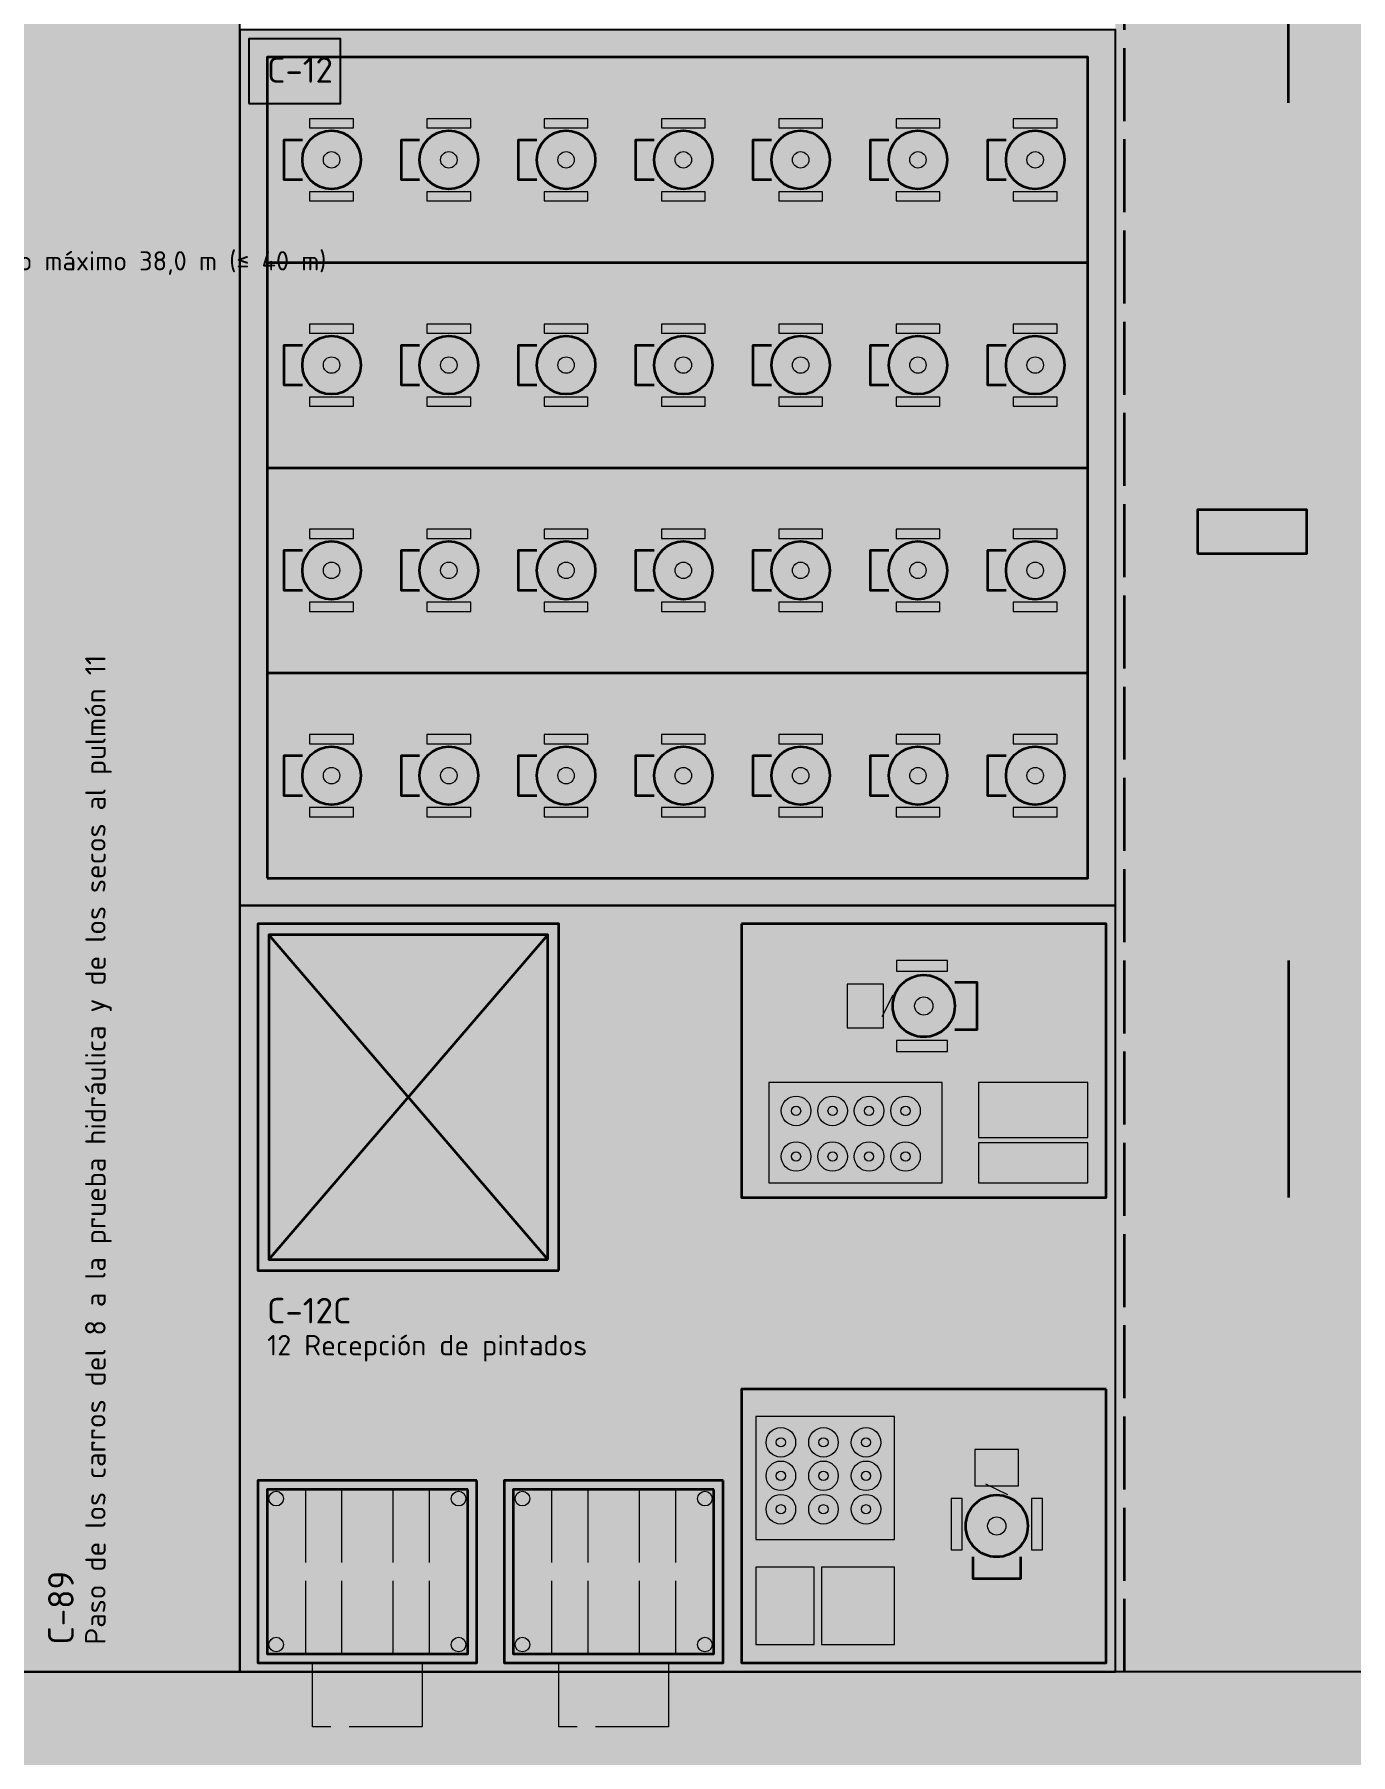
# Model space of a CAD drawing. Header units: millimetres. Extents: x 0 to 1189, y 0 to 841.
# Drawn here: x 606.7 to 678.9, y 363.5 to 457.8 of the extents above; entities that cross this region are included whole.
import ezdxf
from ezdxf.enums import TextEntityAlignment as Align

# ---------------------------------------------------------------- set-up
doc = ezdxf.new("R2010")
doc.units = ezdxf.units.MM
doc.linetypes.add('IRAM-E-TRAZOS', pattern=[5, 4, -1])
for name, color, linetype, lineweight, true_color in [('A-DEM-AM', 2, 'CONTINUOUS', 35, 0xd7a500), ('A-DEM-RO', 1, 'CONTINUOUS', 35, 0xd21e1e), ('A-EQUIPO', 30, 'CONTINUOUS', 35, 0xe67800), ('A-PASILLO', 2, 'IRAM-E-TRAZOS', 35, 0xd7a500), ('A-SENDA', 2, 'CONTINUOUS', 25, 0xd7a500)]:
    doc.layers.add(name, color=color, linetype=linetype, lineweight=lineweight, true_color=true_color)
for name, color, linetype, lineweight in [('A-EQUIPO-FINO', 8, 'CONTINUOUS', 13), ('A-EQUIPO-OCULTO', 8, 'IRAM-E-TRAZOS', 13), ('A-EQUIPO-RELLENO', 9, 'CONTINUOUS', 13), ('A-RELLENO', 9, 'CONTINUOUS', 13), ('A-SECTOR', 1, 'CONTINUOUS', 25), ('A-SECTOR-TXT', 1, 'CONTINUOUS', 25), ('S-ESCAPE', 3, 'CONTINUOUS', 35)]:
    doc.layers.add(name, color=color, linetype=linetype, lineweight=lineweight)
doc.styles.add('ISO3098', font='isocpeur.ttf')

msp = doc.modelspace()

# ---------------------------------------------------------------- hatches: boundary and pattern name
at = {"layer": 'A-EQUIPO-RELLENO', "true_color": 0x969ba0}
h = msp.add_hatch(color=7, dxfattribs=at)
h.dxf.hatch_style = 1
h.paths.add_polyline_path([(621.836, 452.625), (624.236, 452.625), (624.236, 453.125), (621.836, 453.125)])
h = msp.add_hatch(color=7, dxfattribs=at)
h.dxf.hatch_style = 1
h.paths.add_polyline_path([(628.264, 452.625), (630.664, 452.625), (630.664, 453.125), (628.264, 453.125)])
h = msp.add_hatch(color=7, dxfattribs=at)
h.dxf.hatch_style = 1
h.paths.add_polyline_path([(634.693, 452.625), (637.093, 452.625), (637.093, 453.125), (634.693, 453.125)])
h = msp.add_hatch(color=7, dxfattribs=at)
h.dxf.hatch_style = 1
h.paths.add_polyline_path([(641.121, 452.625), (643.521, 452.625), (643.521, 453.125), (641.121, 453.125)])
h = msp.add_hatch(color=7, dxfattribs=at)
h.dxf.hatch_style = 1
h.paths.add_polyline_path([(647.55, 452.625), (649.95, 452.625), (649.95, 453.125), (647.55, 453.125)])
h = msp.add_hatch(color=7, dxfattribs=at)
h.dxf.hatch_style = 1
h.paths.add_polyline_path([(653.979, 452.625), (656.379, 452.625), (656.379, 453.125), (653.979, 453.125)])
h = msp.add_hatch(color=7, dxfattribs=at)
h.dxf.hatch_style = 1
h.paths.add_polyline_path([(660.407, 452.625), (662.807, 452.625), (662.807, 453.125), (660.407, 453.125)])
at = {"layer": 'A-EQUIPO-RELLENO', "true_color": 0xf0786e}
h = msp.add_hatch(color=7, dxfattribs=at)
h.dxf.hatch_style = 1
h.paths.add_polyline_path([(624.636, 450.875), (624.581, 451.289), (624.421, 451.675), (624.167, 452.006), (623.836, 452.261), (623.45, 452.42), (623.036, 452.475), (622.622, 452.42), (622.236, 452.261), (621.904, 452.006), (621.65, 451.675), (621.49, 451.289), (621.436, 450.875), (621.49, 450.461), (621.65, 450.075), (621.904, 449.744), (622.236, 449.489), (622.622, 449.33), (623.036, 449.275), (623.45, 449.33), (623.836, 449.489), (624.167, 449.744), (624.421, 450.075), (624.581, 450.461)])
h = msp.add_hatch(color=7, dxfattribs=at)
h.dxf.hatch_style = 1
h.paths.add_polyline_path([(631.064, 450.875), (631.01, 451.289), (630.85, 451.675), (630.596, 452.006), (630.264, 452.261), (629.878, 452.42), (629.464, 452.475), (629.05, 452.42), (628.664, 452.261), (628.333, 452.006), (628.079, 451.675), (627.919, 451.289), (627.864, 450.875), (627.919, 450.461), (628.079, 450.075), (628.333, 449.744), (628.664, 449.489), (629.05, 449.33), (629.464, 449.275), (629.878, 449.33), (630.264, 449.489), (630.596, 449.744), (630.85, 450.075), (631.01, 450.461)])
h = msp.add_hatch(color=7, dxfattribs=at)
h.dxf.hatch_style = 1
h.paths.add_polyline_path([(637.493, 450.875), (637.438, 451.289), (637.278, 451.675), (637.024, 452.006), (636.693, 452.261), (636.307, 452.42), (635.893, 452.475), (635.479, 452.42), (635.093, 452.261), (634.761, 452.006), (634.507, 451.675), (634.347, 451.289), (634.293, 450.875), (634.347, 450.461), (634.507, 450.075), (634.761, 449.744), (635.093, 449.489), (635.479, 449.33), (635.893, 449.275), (636.307, 449.33), (636.693, 449.489), (637.024, 449.744), (637.278, 450.075), (637.438, 450.461)])
h = msp.add_hatch(color=7, dxfattribs=at)
h.dxf.hatch_style = 1
h.paths.add_polyline_path([(643.921, 450.875), (643.867, 451.289), (643.707, 451.675), (643.453, 452.006), (643.121, 452.261), (642.736, 452.42), (642.321, 452.475), (641.907, 452.42), (641.521, 452.261), (641.19, 452.006), (640.936, 451.675), (640.776, 451.289), (640.721, 450.875), (640.776, 450.461), (640.936, 450.075), (641.19, 449.744), (641.521, 449.489), (641.907, 449.33), (642.321, 449.275), (642.736, 449.33), (643.121, 449.489), (643.453, 449.744), (643.707, 450.075), (643.867, 450.461)])
h = msp.add_hatch(color=7, dxfattribs=at)
h.dxf.hatch_style = 1
h.paths.add_polyline_path([(650.35, 450.875), (650.295, 451.289), (650.136, 451.675), (649.881, 452.006), (649.55, 452.261), (649.164, 452.42), (648.75, 452.475), (648.336, 452.42), (647.95, 452.261), (647.619, 452.006), (647.364, 451.675), (647.205, 451.289), (647.15, 450.875), (647.205, 450.461), (647.364, 450.075), (647.619, 449.744), (647.95, 449.489), (648.336, 449.33), (648.75, 449.275), (649.164, 449.33), (649.55, 449.489), (649.881, 449.744), (650.136, 450.075), (650.295, 450.461)])
h = msp.add_hatch(color=7, dxfattribs=at)
h.dxf.hatch_style = 1
h.paths.add_polyline_path([(656.779, 450.875), (656.724, 451.289), (656.564, 451.675), (656.31, 452.006), (655.979, 452.261), (655.593, 452.42), (655.179, 452.475), (654.764, 452.42), (654.379, 452.261), (654.047, 452.006), (653.793, 451.675), (653.633, 451.289), (653.579, 450.875), (653.633, 450.461), (653.793, 450.075), (654.047, 449.744), (654.379, 449.489), (654.764, 449.33), (655.179, 449.275), (655.593, 449.33), (655.979, 449.489), (656.31, 449.744), (656.564, 450.075), (656.724, 450.461)])
h = msp.add_hatch(color=7, dxfattribs=at)
h.dxf.hatch_style = 1
h.paths.add_polyline_path([(663.207, 450.875), (663.153, 451.289), (662.993, 451.675), (662.739, 452.006), (662.407, 452.261), (662.021, 452.42), (661.607, 452.475), (661.193, 452.42), (660.807, 452.261), (660.476, 452.006), (660.222, 451.675), (660.062, 451.289), (660.007, 450.875), (660.062, 450.461), (660.222, 450.075), (660.476, 449.744), (660.807, 449.489), (661.193, 449.33), (661.607, 449.275), (662.021, 449.33), (662.407, 449.489), (662.739, 449.744), (662.993, 450.075), (663.153, 450.461)])
at = {"layer": 'A-EQUIPO-RELLENO', "true_color": 0x969ba0}
h = msp.add_hatch(color=7, dxfattribs=at)
h.dxf.hatch_style = 1
h.paths.add_polyline_path([(621.836, 448.625), (624.236, 448.625), (624.236, 449.125), (621.836, 449.125)])
h = msp.add_hatch(color=7, dxfattribs=at)
h.dxf.hatch_style = 1
h.paths.add_polyline_path([(628.264, 448.625), (630.664, 448.625), (630.664, 449.125), (628.264, 449.125)])
h = msp.add_hatch(color=7, dxfattribs=at)
h.dxf.hatch_style = 1
h.paths.add_polyline_path([(634.693, 448.625), (637.093, 448.625), (637.093, 449.125), (634.693, 449.125)])
h = msp.add_hatch(color=7, dxfattribs=at)
h.dxf.hatch_style = 1
h.paths.add_polyline_path([(641.121, 448.625), (643.521, 448.625), (643.521, 449.125), (641.121, 449.125)])
h = msp.add_hatch(color=7, dxfattribs=at)
h.dxf.hatch_style = 1
h.paths.add_polyline_path([(647.55, 448.625), (649.95, 448.625), (649.95, 449.125), (647.55, 449.125)])
h = msp.add_hatch(color=7, dxfattribs=at)
h.dxf.hatch_style = 1
h.paths.add_polyline_path([(653.979, 448.625), (656.379, 448.625), (656.379, 449.125), (653.979, 449.125)])
h = msp.add_hatch(color=7, dxfattribs=at)
h.dxf.hatch_style = 1
h.paths.add_polyline_path([(660.407, 448.625), (662.807, 448.625), (662.807, 449.125), (660.407, 449.125)])
h = msp.add_hatch(color=7, dxfattribs=at)
h.dxf.hatch_style = 1
h.paths.add_polyline_path([(621.836, 441.375), (624.236, 441.375), (624.236, 441.875), (621.836, 441.875)])
h = msp.add_hatch(color=7, dxfattribs=at)
h.dxf.hatch_style = 1
h.paths.add_polyline_path([(628.264, 441.375), (630.664, 441.375), (630.664, 441.875), (628.264, 441.875)])
h = msp.add_hatch(color=7, dxfattribs=at)
h.dxf.hatch_style = 1
h.paths.add_polyline_path([(634.693, 441.375), (637.093, 441.375), (637.093, 441.875), (634.693, 441.875)])
h = msp.add_hatch(color=7, dxfattribs=at)
h.dxf.hatch_style = 1
h.paths.add_polyline_path([(641.121, 441.375), (643.521, 441.375), (643.521, 441.875), (641.121, 441.875)])
h = msp.add_hatch(color=7, dxfattribs=at)
h.dxf.hatch_style = 1
h.paths.add_polyline_path([(647.55, 441.375), (649.95, 441.375), (649.95, 441.875), (647.55, 441.875)])
h = msp.add_hatch(color=7, dxfattribs=at)
h.dxf.hatch_style = 1
h.paths.add_polyline_path([(653.979, 441.375), (656.379, 441.375), (656.379, 441.875), (653.979, 441.875)])
h = msp.add_hatch(color=7, dxfattribs=at)
h.dxf.hatch_style = 1
h.paths.add_polyline_path([(660.407, 441.375), (662.807, 441.375), (662.807, 441.875), (660.407, 441.875)])
at = {"layer": 'A-EQUIPO-RELLENO', "true_color": 0xf0786e}
h = msp.add_hatch(color=7, dxfattribs=at)
h.dxf.hatch_style = 1
h.paths.add_polyline_path([(624.636, 439.625), (624.581, 440.039), (624.421, 440.425), (624.167, 440.756), (623.836, 441.011), (623.45, 441.17), (623.036, 441.225), (622.622, 441.17), (622.236, 441.011), (621.904, 440.756), (621.65, 440.425), (621.49, 440.039), (621.436, 439.625), (621.49, 439.211), (621.65, 438.825), (621.904, 438.494), (622.236, 438.239), (622.622, 438.08), (623.036, 438.025), (623.45, 438.08), (623.836, 438.239), (624.167, 438.494), (624.421, 438.825), (624.581, 439.211)])
h = msp.add_hatch(color=7, dxfattribs=at)
h.dxf.hatch_style = 1
h.paths.add_polyline_path([(631.064, 439.625), (631.01, 440.039), (630.85, 440.425), (630.596, 440.756), (630.264, 441.011), (629.878, 441.17), (629.464, 441.225), (629.05, 441.17), (628.664, 441.011), (628.333, 440.756), (628.079, 440.425), (627.919, 440.039), (627.864, 439.625), (627.919, 439.211), (628.079, 438.825), (628.333, 438.494), (628.664, 438.239), (629.05, 438.08), (629.464, 438.025), (629.878, 438.08), (630.264, 438.239), (630.596, 438.494), (630.85, 438.825), (631.01, 439.211)])
h = msp.add_hatch(color=7, dxfattribs=at)
h.dxf.hatch_style = 1
h.paths.add_polyline_path([(637.493, 439.625), (637.438, 440.039), (637.278, 440.425), (637.024, 440.756), (636.693, 441.011), (636.307, 441.17), (635.893, 441.225), (635.479, 441.17), (635.093, 441.011), (634.761, 440.756), (634.507, 440.425), (634.347, 440.039), (634.293, 439.625), (634.347, 439.211), (634.507, 438.825), (634.761, 438.494), (635.093, 438.239), (635.479, 438.08), (635.893, 438.025), (636.307, 438.08), (636.693, 438.239), (637.024, 438.494), (637.278, 438.825), (637.438, 439.211)])
h = msp.add_hatch(color=7, dxfattribs=at)
h.dxf.hatch_style = 1
h.paths.add_polyline_path([(643.921, 439.625), (643.867, 440.039), (643.707, 440.425), (643.453, 440.756), (643.121, 441.011), (642.736, 441.17), (642.321, 441.225), (641.907, 441.17), (641.521, 441.011), (641.19, 440.756), (640.936, 440.425), (640.776, 440.039), (640.721, 439.625), (640.776, 439.211), (640.936, 438.825), (641.19, 438.494), (641.521, 438.239), (641.907, 438.08), (642.321, 438.025), (642.736, 438.08), (643.121, 438.239), (643.453, 438.494), (643.707, 438.825), (643.867, 439.211)])
h = msp.add_hatch(color=7, dxfattribs=at)
h.dxf.hatch_style = 1
h.paths.add_polyline_path([(650.35, 439.625), (650.295, 440.039), (650.136, 440.425), (649.881, 440.756), (649.55, 441.011), (649.164, 441.17), (648.75, 441.225), (648.336, 441.17), (647.95, 441.011), (647.619, 440.756), (647.364, 440.425), (647.205, 440.039), (647.15, 439.625), (647.205, 439.211), (647.364, 438.825), (647.619, 438.494), (647.95, 438.239), (648.336, 438.08), (648.75, 438.025), (649.164, 438.08), (649.55, 438.239), (649.881, 438.494), (650.136, 438.825), (650.295, 439.211)])
h = msp.add_hatch(color=7, dxfattribs=at)
h.dxf.hatch_style = 1
h.paths.add_polyline_path([(656.779, 439.625), (656.724, 440.039), (656.564, 440.425), (656.31, 440.756), (655.979, 441.011), (655.593, 441.17), (655.179, 441.225), (654.764, 441.17), (654.379, 441.011), (654.047, 440.756), (653.793, 440.425), (653.633, 440.039), (653.579, 439.625), (653.633, 439.211), (653.793, 438.825), (654.047, 438.494), (654.379, 438.239), (654.764, 438.08), (655.179, 438.025), (655.593, 438.08), (655.979, 438.239), (656.31, 438.494), (656.564, 438.825), (656.724, 439.211)])
h = msp.add_hatch(color=7, dxfattribs=at)
h.dxf.hatch_style = 1
h.paths.add_polyline_path([(663.207, 439.625), (663.153, 440.039), (662.993, 440.425), (662.739, 440.756), (662.407, 441.011), (662.021, 441.17), (661.607, 441.225), (661.193, 441.17), (660.807, 441.011), (660.476, 440.756), (660.222, 440.425), (660.062, 440.039), (660.007, 439.625), (660.062, 439.211), (660.222, 438.825), (660.476, 438.494), (660.807, 438.239), (661.193, 438.08), (661.607, 438.025), (662.021, 438.08), (662.407, 438.239), (662.739, 438.494), (662.993, 438.825), (663.153, 439.211)])
at = {"layer": 'A-EQUIPO-RELLENO', "true_color": 0x969ba0}
h = msp.add_hatch(color=7, dxfattribs=at)
h.dxf.hatch_style = 1
h.paths.add_polyline_path([(621.836, 437.375), (624.236, 437.375), (624.236, 437.875), (621.836, 437.875)])
h = msp.add_hatch(color=7, dxfattribs=at)
h.dxf.hatch_style = 1
h.paths.add_polyline_path([(628.264, 437.375), (630.664, 437.375), (630.664, 437.875), (628.264, 437.875)])
h = msp.add_hatch(color=7, dxfattribs=at)
h.dxf.hatch_style = 1
h.paths.add_polyline_path([(634.693, 437.375), (637.093, 437.375), (637.093, 437.875), (634.693, 437.875)])
h = msp.add_hatch(color=7, dxfattribs=at)
h.dxf.hatch_style = 1
h.paths.add_polyline_path([(641.121, 437.375), (643.521, 437.375), (643.521, 437.875), (641.121, 437.875)])
h = msp.add_hatch(color=7, dxfattribs=at)
h.dxf.hatch_style = 1
h.paths.add_polyline_path([(647.55, 437.375), (649.95, 437.375), (649.95, 437.875), (647.55, 437.875)])
h = msp.add_hatch(color=7, dxfattribs=at)
h.dxf.hatch_style = 1
h.paths.add_polyline_path([(653.979, 437.375), (656.379, 437.375), (656.379, 437.875), (653.979, 437.875)])
h = msp.add_hatch(color=7, dxfattribs=at)
h.dxf.hatch_style = 1
h.paths.add_polyline_path([(660.407, 437.375), (662.807, 437.375), (662.807, 437.875), (660.407, 437.875)])
at = {"layer": 'A-EQUIPO-RELLENO', "true_color": 0xf0786e}
h = msp.add_hatch(color=7, dxfattribs=at)
h.dxf.hatch_style = 1
h.paths.add_polyline_path([(624.636, 428.375), (624.581, 428.789), (624.421, 429.175), (624.167, 429.506), (623.836, 429.761), (623.45, 429.92), (623.036, 429.975), (622.622, 429.92), (622.236, 429.761), (621.904, 429.506), (621.65, 429.175), (621.49, 428.789), (621.436, 428.375), (621.49, 427.961), (621.65, 427.575), (621.904, 427.244), (622.236, 426.989), (622.622, 426.83), (623.036, 426.775), (623.45, 426.83), (623.836, 426.989), (624.167, 427.244), (624.421, 427.575), (624.581, 427.961)])
at = {"layer": 'A-EQUIPO-RELLENO', "true_color": 0x969ba0}
h = msp.add_hatch(color=7, dxfattribs=at)
h.dxf.hatch_style = 1
h.paths.add_polyline_path([(621.836, 430.125), (624.236, 430.125), (624.236, 430.625), (621.836, 430.625)])
at = {"layer": 'A-EQUIPO-RELLENO', "true_color": 0xf0786e}
h = msp.add_hatch(color=7, dxfattribs=at)
h.dxf.hatch_style = 1
h.paths.add_polyline_path([(631.064, 428.375), (631.01, 428.789), (630.85, 429.175), (630.596, 429.506), (630.264, 429.761), (629.878, 429.92), (629.464, 429.975), (629.05, 429.92), (628.664, 429.761), (628.333, 429.506), (628.079, 429.175), (627.919, 428.789), (627.864, 428.375), (627.919, 427.961), (628.079, 427.575), (628.333, 427.244), (628.664, 426.989), (629.05, 426.83), (629.464, 426.775), (629.878, 426.83), (630.264, 426.989), (630.596, 427.244), (630.85, 427.575), (631.01, 427.961)])
at = {"layer": 'A-EQUIPO-RELLENO', "true_color": 0x969ba0}
h = msp.add_hatch(color=7, dxfattribs=at)
h.dxf.hatch_style = 1
h.paths.add_polyline_path([(628.264, 430.125), (630.664, 430.125), (630.664, 430.625), (628.264, 430.625)])
at = {"layer": 'A-EQUIPO-RELLENO', "true_color": 0xf0786e}
h = msp.add_hatch(color=7, dxfattribs=at)
h.dxf.hatch_style = 1
h.paths.add_polyline_path([(637.493, 428.375), (637.438, 428.789), (637.278, 429.175), (637.024, 429.506), (636.693, 429.761), (636.307, 429.92), (635.893, 429.975), (635.479, 429.92), (635.093, 429.761), (634.761, 429.506), (634.507, 429.175), (634.347, 428.789), (634.293, 428.375), (634.347, 427.961), (634.507, 427.575), (634.761, 427.244), (635.093, 426.989), (635.479, 426.83), (635.893, 426.775), (636.307, 426.83), (636.693, 426.989), (637.024, 427.244), (637.278, 427.575), (637.438, 427.961)])
at = {"layer": 'A-EQUIPO-RELLENO', "true_color": 0x969ba0}
h = msp.add_hatch(color=7, dxfattribs=at)
h.dxf.hatch_style = 1
h.paths.add_polyline_path([(634.693, 430.125), (637.093, 430.125), (637.093, 430.625), (634.693, 430.625)])
at = {"layer": 'A-EQUIPO-RELLENO', "true_color": 0xf0786e}
h = msp.add_hatch(color=7, dxfattribs=at)
h.dxf.hatch_style = 1
h.paths.add_polyline_path([(643.921, 428.375), (643.867, 428.789), (643.707, 429.175), (643.453, 429.506), (643.121, 429.761), (642.736, 429.92), (642.321, 429.975), (641.907, 429.92), (641.521, 429.761), (641.19, 429.506), (640.936, 429.175), (640.776, 428.789), (640.721, 428.375), (640.776, 427.961), (640.936, 427.575), (641.19, 427.244), (641.521, 426.989), (641.907, 426.83), (642.321, 426.775), (642.736, 426.83), (643.121, 426.989), (643.453, 427.244), (643.707, 427.575), (643.867, 427.961)])
at = {"layer": 'A-EQUIPO-RELLENO', "true_color": 0x969ba0}
h = msp.add_hatch(color=7, dxfattribs=at)
h.dxf.hatch_style = 1
h.paths.add_polyline_path([(641.121, 430.125), (643.521, 430.125), (643.521, 430.625), (641.121, 430.625)])
at = {"layer": 'A-EQUIPO-RELLENO', "true_color": 0xf0786e}
h = msp.add_hatch(color=7, dxfattribs=at)
h.dxf.hatch_style = 1
h.paths.add_polyline_path([(650.35, 428.375), (650.295, 428.789), (650.136, 429.175), (649.881, 429.506), (649.55, 429.761), (649.164, 429.92), (648.75, 429.975), (648.336, 429.92), (647.95, 429.761), (647.619, 429.506), (647.364, 429.175), (647.205, 428.789), (647.15, 428.375), (647.205, 427.961), (647.364, 427.575), (647.619, 427.244), (647.95, 426.989), (648.336, 426.83), (648.75, 426.775), (649.164, 426.83), (649.55, 426.989), (649.881, 427.244), (650.136, 427.575), (650.295, 427.961)])
at = {"layer": 'A-EQUIPO-RELLENO', "true_color": 0x969ba0}
h = msp.add_hatch(color=7, dxfattribs=at)
h.dxf.hatch_style = 1
h.paths.add_polyline_path([(647.55, 430.125), (649.95, 430.125), (649.95, 430.625), (647.55, 430.625)])
at = {"layer": 'A-EQUIPO-RELLENO', "true_color": 0xf0786e}
h = msp.add_hatch(color=7, dxfattribs=at)
h.dxf.hatch_style = 1
h.paths.add_polyline_path([(656.779, 428.375), (656.724, 428.789), (656.564, 429.175), (656.31, 429.506), (655.979, 429.761), (655.593, 429.92), (655.179, 429.975), (654.764, 429.92), (654.379, 429.761), (654.047, 429.506), (653.793, 429.175), (653.633, 428.789), (653.579, 428.375), (653.633, 427.961), (653.793, 427.575), (654.047, 427.244), (654.379, 426.989), (654.764, 426.83), (655.179, 426.775), (655.593, 426.83), (655.979, 426.989), (656.31, 427.244), (656.564, 427.575), (656.724, 427.961)])
at = {"layer": 'A-EQUIPO-RELLENO', "true_color": 0x969ba0}
h = msp.add_hatch(color=7, dxfattribs=at)
h.dxf.hatch_style = 1
h.paths.add_polyline_path([(653.979, 430.125), (656.379, 430.125), (656.379, 430.625), (653.979, 430.625)])
at = {"layer": 'A-EQUIPO-RELLENO', "true_color": 0xf0786e}
h = msp.add_hatch(color=7, dxfattribs=at)
h.dxf.hatch_style = 1
h.paths.add_polyline_path([(663.207, 428.375), (663.153, 428.789), (662.993, 429.175), (662.739, 429.506), (662.407, 429.761), (662.021, 429.92), (661.607, 429.975), (661.193, 429.92), (660.807, 429.761), (660.476, 429.506), (660.222, 429.175), (660.062, 428.789), (660.007, 428.375), (660.062, 427.961), (660.222, 427.575), (660.476, 427.244), (660.807, 426.989), (661.193, 426.83), (661.607, 426.775), (662.021, 426.83), (662.407, 426.989), (662.739, 427.244), (662.993, 427.575), (663.153, 427.961)])
at = {"layer": 'A-EQUIPO-RELLENO', "true_color": 0x969ba0}
h = msp.add_hatch(color=7, dxfattribs=at)
h.dxf.hatch_style = 1
h.paths.add_polyline_path([(660.407, 430.125), (662.807, 430.125), (662.807, 430.625), (660.407, 430.625)])
h = msp.add_hatch(color=7, dxfattribs=at)
h.dxf.hatch_style = 1
h.paths.add_polyline_path([(621.836, 426.125), (624.236, 426.125), (624.236, 426.625), (621.836, 426.625)])
h = msp.add_hatch(color=7, dxfattribs=at)
h.dxf.hatch_style = 1
h.paths.add_polyline_path([(628.264, 426.125), (630.664, 426.125), (630.664, 426.625), (628.264, 426.625)])
h = msp.add_hatch(color=7, dxfattribs=at)
h.dxf.hatch_style = 1
h.paths.add_polyline_path([(634.693, 426.125), (637.093, 426.125), (637.093, 426.625), (634.693, 426.625)])
h = msp.add_hatch(color=7, dxfattribs=at)
h.dxf.hatch_style = 1
h.paths.add_polyline_path([(641.121, 426.125), (643.521, 426.125), (643.521, 426.625), (641.121, 426.625)])
h = msp.add_hatch(color=7, dxfattribs=at)
h.dxf.hatch_style = 1
h.paths.add_polyline_path([(647.55, 426.125), (649.95, 426.125), (649.95, 426.625), (647.55, 426.625)])
h = msp.add_hatch(color=7, dxfattribs=at)
h.dxf.hatch_style = 1
h.paths.add_polyline_path([(653.979, 426.125), (656.379, 426.125), (656.379, 426.625), (653.979, 426.625)])
h = msp.add_hatch(color=7, dxfattribs=at)
h.dxf.hatch_style = 1
h.paths.add_polyline_path([(660.407, 426.125), (662.807, 426.125), (662.807, 426.625), (660.407, 426.625)])
at = {"layer": 'A-EQUIPO-RELLENO', "true_color": 0xf0786e}
h = msp.add_hatch(color=7, dxfattribs=at)
h.dxf.hatch_style = 1
h.paths.add_polyline_path([(624.636, 417.125), (624.581, 417.539), (624.421, 417.925), (624.167, 418.256), (623.836, 418.511), (623.45, 418.67), (623.036, 418.725), (622.622, 418.67), (622.236, 418.511), (621.904, 418.256), (621.65, 417.925), (621.49, 417.539), (621.436, 417.125), (621.49, 416.711), (621.65, 416.325), (621.904, 415.994), (622.236, 415.739), (622.622, 415.58), (623.036, 415.525), (623.45, 415.58), (623.836, 415.739), (624.167, 415.994), (624.421, 416.325), (624.581, 416.711)])
at = {"layer": 'A-EQUIPO-RELLENO', "true_color": 0x969ba0}
h = msp.add_hatch(color=7, dxfattribs=at)
h.dxf.hatch_style = 1
h.paths.add_polyline_path([(621.836, 418.875), (624.236, 418.875), (624.236, 419.375), (621.836, 419.375)])
at = {"layer": 'A-EQUIPO-RELLENO', "true_color": 0xf0786e}
h = msp.add_hatch(color=7, dxfattribs=at)
h.dxf.hatch_style = 1
h.paths.add_polyline_path([(631.064, 417.125), (631.01, 417.539), (630.85, 417.925), (630.596, 418.256), (630.264, 418.511), (629.878, 418.67), (629.464, 418.725), (629.05, 418.67), (628.664, 418.511), (628.333, 418.256), (628.079, 417.925), (627.919, 417.539), (627.864, 417.125), (627.919, 416.711), (628.079, 416.325), (628.333, 415.994), (628.664, 415.739), (629.05, 415.58), (629.464, 415.525), (629.878, 415.58), (630.264, 415.739), (630.596, 415.994), (630.85, 416.325), (631.01, 416.711)])
at = {"layer": 'A-EQUIPO-RELLENO', "true_color": 0x969ba0}
h = msp.add_hatch(color=7, dxfattribs=at)
h.dxf.hatch_style = 1
h.paths.add_polyline_path([(628.264, 418.875), (630.664, 418.875), (630.664, 419.375), (628.264, 419.375)])
at = {"layer": 'A-EQUIPO-RELLENO', "true_color": 0xf0786e}
h = msp.add_hatch(color=7, dxfattribs=at)
h.dxf.hatch_style = 1
h.paths.add_polyline_path([(637.493, 417.125), (637.438, 417.539), (637.278, 417.925), (637.024, 418.256), (636.693, 418.511), (636.307, 418.67), (635.893, 418.725), (635.479, 418.67), (635.093, 418.511), (634.761, 418.256), (634.507, 417.925), (634.347, 417.539), (634.293, 417.125), (634.347, 416.711), (634.507, 416.325), (634.761, 415.994), (635.093, 415.739), (635.479, 415.58), (635.893, 415.525), (636.307, 415.58), (636.693, 415.739), (637.024, 415.994), (637.278, 416.325), (637.438, 416.711)])
at = {"layer": 'A-EQUIPO-RELLENO', "true_color": 0x969ba0}
h = msp.add_hatch(color=7, dxfattribs=at)
h.dxf.hatch_style = 1
h.paths.add_polyline_path([(634.693, 418.875), (637.093, 418.875), (637.093, 419.375), (634.693, 419.375)])
at = {"layer": 'A-EQUIPO-RELLENO', "true_color": 0xf0786e}
h = msp.add_hatch(color=7, dxfattribs=at)
h.dxf.hatch_style = 1
h.paths.add_polyline_path([(643.921, 417.125), (643.867, 417.539), (643.707, 417.925), (643.453, 418.256), (643.121, 418.511), (642.736, 418.67), (642.321, 418.725), (641.907, 418.67), (641.521, 418.511), (641.19, 418.256), (640.936, 417.925), (640.776, 417.539), (640.721, 417.125), (640.776, 416.711), (640.936, 416.325), (641.19, 415.994), (641.521, 415.739), (641.907, 415.58), (642.321, 415.525), (642.736, 415.58), (643.121, 415.739), (643.453, 415.994), (643.707, 416.325), (643.867, 416.711)])
at = {"layer": 'A-EQUIPO-RELLENO', "true_color": 0x969ba0}
h = msp.add_hatch(color=7, dxfattribs=at)
h.dxf.hatch_style = 1
h.paths.add_polyline_path([(641.121, 418.875), (643.521, 418.875), (643.521, 419.375), (641.121, 419.375)])
at = {"layer": 'A-EQUIPO-RELLENO', "true_color": 0xf0786e}
h = msp.add_hatch(color=7, dxfattribs=at)
h.dxf.hatch_style = 1
h.paths.add_polyline_path([(650.35, 417.125), (650.295, 417.539), (650.136, 417.925), (649.881, 418.256), (649.55, 418.511), (649.164, 418.67), (648.75, 418.725), (648.336, 418.67), (647.95, 418.511), (647.619, 418.256), (647.364, 417.925), (647.205, 417.539), (647.15, 417.125), (647.205, 416.711), (647.364, 416.325), (647.619, 415.994), (647.95, 415.739), (648.336, 415.58), (648.75, 415.525), (649.164, 415.58), (649.55, 415.739), (649.881, 415.994), (650.136, 416.325), (650.295, 416.711)])
at = {"layer": 'A-EQUIPO-RELLENO', "true_color": 0x969ba0}
h = msp.add_hatch(color=7, dxfattribs=at)
h.dxf.hatch_style = 1
h.paths.add_polyline_path([(647.55, 418.875), (649.95, 418.875), (649.95, 419.375), (647.55, 419.375)])
at = {"layer": 'A-EQUIPO-RELLENO', "true_color": 0xf0786e}
h = msp.add_hatch(color=7, dxfattribs=at)
h.dxf.hatch_style = 1
h.paths.add_polyline_path([(656.779, 417.125), (656.724, 417.539), (656.564, 417.925), (656.31, 418.256), (655.979, 418.511), (655.593, 418.67), (655.179, 418.725), (654.764, 418.67), (654.379, 418.511), (654.047, 418.256), (653.793, 417.925), (653.633, 417.539), (653.579, 417.125), (653.633, 416.711), (653.793, 416.325), (654.047, 415.994), (654.379, 415.739), (654.764, 415.58), (655.179, 415.525), (655.593, 415.58), (655.979, 415.739), (656.31, 415.994), (656.564, 416.325), (656.724, 416.711)])
at = {"layer": 'A-EQUIPO-RELLENO', "true_color": 0x969ba0}
h = msp.add_hatch(color=7, dxfattribs=at)
h.dxf.hatch_style = 1
h.paths.add_polyline_path([(653.979, 418.875), (656.379, 418.875), (656.379, 419.375), (653.979, 419.375)])
at = {"layer": 'A-EQUIPO-RELLENO', "true_color": 0xf0786e}
h = msp.add_hatch(color=7, dxfattribs=at)
h.dxf.hatch_style = 1
h.paths.add_polyline_path([(663.207, 417.125), (663.153, 417.539), (662.993, 417.925), (662.739, 418.256), (662.407, 418.511), (662.021, 418.67), (661.607, 418.725), (661.193, 418.67), (660.807, 418.511), (660.476, 418.256), (660.222, 417.925), (660.062, 417.539), (660.007, 417.125), (660.062, 416.711), (660.222, 416.325), (660.476, 415.994), (660.807, 415.739), (661.193, 415.58), (661.607, 415.525), (662.021, 415.58), (662.407, 415.739), (662.739, 415.994), (662.993, 416.325), (663.153, 416.711)])
at = {"layer": 'A-EQUIPO-RELLENO', "true_color": 0x969ba0}
h = msp.add_hatch(color=7, dxfattribs=at)
h.dxf.hatch_style = 1
h.paths.add_polyline_path([(660.407, 418.875), (662.807, 418.875), (662.807, 419.375), (660.407, 419.375)])
h = msp.add_hatch(color=7, dxfattribs=at)
h.dxf.hatch_style = 1
h.paths.add_polyline_path([(621.836, 414.875), (624.236, 414.875), (624.236, 415.375), (621.836, 415.375)])
h = msp.add_hatch(color=7, dxfattribs=at)
h.dxf.hatch_style = 1
h.paths.add_polyline_path([(628.264, 414.875), (630.664, 414.875), (630.664, 415.375), (628.264, 415.375)])
h = msp.add_hatch(color=7, dxfattribs=at)
h.dxf.hatch_style = 1
h.paths.add_polyline_path([(634.693, 414.875), (637.093, 414.875), (637.093, 415.375), (634.693, 415.375)])
h = msp.add_hatch(color=7, dxfattribs=at)
h.dxf.hatch_style = 1
h.paths.add_polyline_path([(641.121, 414.875), (643.521, 414.875), (643.521, 415.375), (641.121, 415.375)])
h = msp.add_hatch(color=7, dxfattribs=at)
h.dxf.hatch_style = 1
h.paths.add_polyline_path([(647.55, 414.875), (649.95, 414.875), (649.95, 415.375), (647.55, 415.375)])
h = msp.add_hatch(color=7, dxfattribs=at)
h.dxf.hatch_style = 1
h.paths.add_polyline_path([(653.979, 414.875), (656.379, 414.875), (656.379, 415.375), (653.979, 415.375)])
h = msp.add_hatch(color=7, dxfattribs=at)
h.dxf.hatch_style = 1
h.paths.add_polyline_path([(660.407, 414.875), (662.807, 414.875), (662.807, 415.375), (660.407, 415.375)])
h = msp.add_hatch(color=7, dxfattribs=at)
h.dxf.hatch_style = 1
h.paths.add_polyline_path([(654, 407), (654, 406.4), (656.8, 406.4), (656.8, 407)])
at = {"layer": 'A-EQUIPO-RELLENO', "true_color": 0xdc3c3c}
h = msp.add_hatch(color=7, dxfattribs=at)
h.dxf.hatch_style = 1
h.paths.add_polyline_path([(651.3, 405.7), (651.3, 403.3), (653.3, 403.3), (653.3, 405.7)])
at = {"layer": 'A-EQUIPO-RELLENO', "true_color": 0xf0786e}
h = msp.add_hatch(color=7, dxfattribs=at)
h.dxf.hatch_style = 1
h.paths.add_polyline_path([(655.5, 402.8), (655.94, 402.858), (656.35, 403.028), (656.702, 403.298), (656.972, 403.65), (657.142, 404.06), (657.2, 404.5), (657.142, 404.94), (656.972, 405.35), (656.702, 405.702), (656.35, 405.972), (655.94, 406.142), (655.5, 406.2), (655.06, 406.142), (654.65, 405.972), (654.298, 405.702), (654.028, 405.35), (653.858, 404.94), (653.8, 404.5), (653.858, 404.06), (654.028, 403.65), (654.298, 403.298), (654.65, 403.028), (655.06, 402.858)])
at = {"layer": 'A-EQUIPO-RELLENO', "true_color": 0x969ba0}
h = msp.add_hatch(color=7, dxfattribs=at)
h.dxf.hatch_style = 1
h.paths.add_polyline_path([(654, 402.6), (654, 402), (656.8, 402), (656.8, 402.6)])
at = {"layer": 'A-EQUIPO-RELLENO', "true_color": 0xeeeeee}
h = msp.add_hatch(color=7, dxfattribs=at)
h.dxf.hatch_style = 1
h.paths.add_polyline_path([(647, 400.3), (647, 394.8), (656.5, 394.8), (656.5, 400.3)])
at = {"layer": 'A-EQUIPO-RELLENO', "true_color": 0xfaecc8}
h = msp.add_hatch(color=7, dxfattribs=at)
h.dxf.hatch_style = 1
h.paths.add_polyline_path([(658.5, 400.3), (658.5, 397.3), (664.5, 397.3), (664.5, 400.3)])
h = msp.add_hatch(color=7, dxfattribs=at)
h.dxf.hatch_style = 1
h.paths.add_polyline_path([(658.5, 397), (658.5, 394.8), (664.5, 394.8), (664.5, 397)])
at = {"layer": 'A-EQUIPO-RELLENO', "true_color": 0xeeeeee}
h = msp.add_hatch(color=7, dxfattribs=at)
h.dxf.hatch_style = 1
h.paths.add_polyline_path([(653.9, 382), (646.3, 382), (646.3, 375.25), (653.9, 375.25)])
at = {"layer": 'A-EQUIPO-RELLENO', "true_color": 0xdc3c3c}
h = msp.add_hatch(color=7, dxfattribs=at)
h.dxf.hatch_style = 1
h.paths.add_polyline_path([(660.7, 380.2), (658.3, 380.2), (658.3, 378.2), (660.7, 378.2)])
at = {"layer": 'A-EQUIPO-RELLENO', "true_color": 0xeeeeee}
h = msp.add_hatch(color=7, dxfattribs=at)
h.dxf.hatch_style = 1
h.paths.add_polyline_path([(631, 378.5), (619, 378.5), (619, 368.5), (631, 368.5)])
h = msp.add_hatch(color=7, dxfattribs=at)
h.dxf.hatch_style = 1
h.paths.add_polyline_path([(644.5, 378.5), (632.5, 378.5), (632.5, 368.5), (644.5, 368.5)])
at = {"layer": 'A-EQUIPO-RELLENO', "true_color": 0x969ba0}
h = msp.add_hatch(color=7, dxfattribs=at)
h.dxf.hatch_style = 1
h.paths.add_polyline_path([(657.6, 377.5), (657, 377.5), (657, 374.7), (657.6, 374.7)])
at = {"layer": 'A-EQUIPO-RELLENO', "true_color": 0xf0786e}
h = msp.add_hatch(color=7, dxfattribs=at)
h.dxf.hatch_style = 1
h.paths.add_polyline_path([(657.8, 376), (657.858, 375.56), (658.028, 375.15), (658.298, 374.798), (658.65, 374.528), (659.06, 374.358), (659.5, 374.3), (659.94, 374.358), (660.35, 374.528), (660.702, 374.798), (660.972, 375.15), (661.142, 375.56), (661.2, 376), (661.142, 376.44), (660.972, 376.85), (660.702, 377.202), (660.35, 377.472), (659.94, 377.642), (659.5, 377.7), (659.06, 377.642), (658.65, 377.472), (658.298, 377.202), (658.028, 376.85), (657.858, 376.44)])
at = {"layer": 'A-EQUIPO-RELLENO', "true_color": 0x969ba0}
h = msp.add_hatch(color=7, dxfattribs=at)
h.dxf.hatch_style = 1
h.paths.add_polyline_path([(662, 377.5), (661.4, 377.5), (661.4, 374.7), (662, 374.7)])
at = {"layer": 'A-EQUIPO-RELLENO', "true_color": 0xfaecc8}
h = msp.add_hatch(color=7, dxfattribs=at)
h.dxf.hatch_style = 1
h.paths.add_polyline_path([(649.5, 373.75), (646.3, 373.75), (646.3, 369.5), (649.5, 369.5)])
h = msp.add_hatch(color=7, dxfattribs=at)
h.dxf.hatch_style = 1
h.paths.add_polyline_path([(653.9, 373.75), (649.9, 373.75), (649.9, 369.5), (653.9, 369.5)])
at = {"layer": 'A-RELLENO', "true_color": 0xf6f6f6}
h = msp.add_hatch(color=7, dxfattribs=at)
h.dxf.hatch_style = 1
h.paths.add_polyline_path([(666, 368), (681, 368), (681, 618), (666, 618)])
at = {"layer": 'A-RELLENO', "true_color": 0xf8d9c0}
h = msp.add_hatch(color=7, dxfattribs=at)
h.dxf.hatch_style = 1
h.paths.add_polyline_path([(606, 368), (618, 368), (618, 548), (606, 548)])
h = msp.add_hatch(color=7, dxfattribs=at)
h.dxf.hatch_style = 1
h.paths.add_polyline_path([(618, 410), (666, 410), (666, 458), (618, 458)])
h = msp.add_hatch(color=7, dxfattribs=at)
h.dxf.hatch_style = 1
h.paths.add_polyline_path([(618, 368), (666, 368), (666, 410), (618, 410)])
at = {"layer": 'A-RELLENO', "true_color": 0xfff4b4}
h = msp.add_hatch(color=7, dxfattribs=at)
h.dxf.hatch_style = 1
h.paths.add_polyline_path([(93, 353), (853, 353), (853, 368), (93, 368)])
at = {"layer": 'A-SECTOR-TXT', "true_color": 0xffffff}
h = msp.add_hatch(color=7, dxfattribs=at)
h.dxf.hatch_style = 1
h.paths.add_polyline_path([(618.5, 453.97), (623.528, 453.97), (623.528, 457.5), (618.5, 457.5)])
at = {"layer": 'S-ESCAPE', "true_color": 0x008c46}
h = msp.add_hatch(color=7, dxfattribs=at)
h.dxf.hatch_style = 1
h.paths.add_polyline_path([(670.5, 429.3), (673.5, 429.3), (673.5, 431.7), (670.5, 431.7)])
h = msp.add_hatch(color=7, dxfattribs=at)
h.dxf.hatch_style = 1
h.paths.add_polyline_path([(675.5, 394), (676.25, 396.2), (674.75, 396.2)])

# ---------------------------------------------------------------- linework, layer by layer
at = {"layer": 'A-DEM-AM'}
for p, q in [((619.5, 445.25), (664.5, 445.25)), ((619.5, 434), (664.5, 434)), ((619.5, 422.75), (664.5, 422.75))]:
    msp.add_line(p, q, dxfattribs=at)
for points in [[(619.5, 411.5), (664.5, 411.5), (664.5, 456.5), (619.5, 456.5)], [(645.5, 409), (645.5, 394), (665.5, 394), (665.5, 409)], [(665.5, 383.5), (645.5, 383.5), (645.5, 368.5), (665.5, 368.5)]]:
    msp.add_lwpolyline(points, close=True, dxfattribs=at)
at = {"layer": 'A-DEM-RO'}
for p, q in [((634.9, 390.6), (619.6, 408.4)), ((619.6, 390.6), (634.9, 408.4))]:
    msp.add_line(p, q, dxfattribs=at)
for points in [[(635.5, 390), (635.5, 409), (619, 409), (619, 390)], [(634.9, 390.6), (634.9, 408.4), (619.6, 408.4), (619.6, 390.6)]]:
    msp.add_lwpolyline(points, close=True, dxfattribs=at)
at = {"layer": 'A-EQUIPO'}
for points in [[(621.436, 449.775), (620.436, 449.775), (620.436, 451.975), (621.436, 451.975)], [(627.864, 449.775), (626.864, 449.775), (626.864, 451.975), (627.864, 451.975)], [(634.293, 449.775), (633.293, 449.775), (633.293, 451.975), (634.293, 451.975)], [(640.721, 449.775), (639.721, 449.775), (639.721, 451.975), (640.721, 451.975)], [(647.15, 449.775), (646.15, 449.775), (646.15, 451.975), (647.15, 451.975)], [(653.579, 449.775), (652.579, 449.775), (652.579, 451.975), (653.579, 451.975)], [(660.007, 449.775), (659.007, 449.775), (659.007, 451.975), (660.007, 451.975)], [(621.436, 438.525), (620.436, 438.525), (620.436, 440.725), (621.436, 440.725)], [(627.864, 438.525), (626.864, 438.525), (626.864, 440.725), (627.864, 440.725)], [(634.293, 438.525), (633.293, 438.525), (633.293, 440.725), (634.293, 440.725)], [(640.721, 438.525), (639.721, 438.525), (639.721, 440.725), (640.721, 440.725)], [(647.15, 438.525), (646.15, 438.525), (646.15, 440.725), (647.15, 440.725)], [(653.579, 438.525), (652.579, 438.525), (652.579, 440.725), (653.579, 440.725)], [(660.007, 438.525), (659.007, 438.525), (659.007, 440.725), (660.007, 440.725)], [(621.436, 427.275), (620.436, 427.275), (620.436, 429.475), (621.436, 429.475)], [(627.864, 427.275), (626.864, 427.275), (626.864, 429.475), (627.864, 429.475)], [(634.293, 427.275), (633.293, 427.275), (633.293, 429.475), (634.293, 429.475)], [(640.721, 427.275), (639.721, 427.275), (639.721, 429.475), (640.721, 429.475)], [(647.15, 427.275), (646.15, 427.275), (646.15, 429.475), (647.15, 429.475)], [(653.579, 427.275), (652.579, 427.275), (652.579, 429.475), (653.579, 429.475)], [(660.007, 427.275), (659.007, 427.275), (659.007, 429.475), (660.007, 429.475)], [(621.436, 416.025), (620.436, 416.025), (620.436, 418.225), (621.436, 418.225)], [(627.864, 416.025), (626.864, 416.025), (626.864, 418.225), (627.864, 418.225)], [(634.293, 416.025), (633.293, 416.025), (633.293, 418.225), (634.293, 418.225)], [(640.721, 416.025), (639.721, 416.025), (639.721, 418.225), (640.721, 418.225)], [(647.15, 416.025), (646.15, 416.025), (646.15, 418.225), (647.15, 418.225)], [(653.579, 416.025), (652.579, 416.025), (652.579, 418.225), (653.579, 418.225)], [(660.007, 416.025), (659.007, 416.025), (659.007, 418.225), (660.007, 418.225)], [(657.2, 405.8), (658.4, 405.8), (658.4, 403.2), (657.2, 403.2)], [(660.8, 374.3), (660.8, 373.1), (658.2, 373.1), (658.2, 374.3)]]:
    msp.add_lwpolyline(points, dxfattribs=at)
for points in [[(631, 378.5), (619, 378.5), (619, 368.5), (631, 368.5)], [(644.5, 378.5), (632.5, 378.5), (632.5, 368.5), (644.5, 368.5)], [(630.5, 378), (619.5, 378), (619.5, 369), (630.5, 369)], [(644, 378), (633, 378), (633, 369), (644, 369)]]:
    msp.add_lwpolyline(points, close=True, dxfattribs=at)
for centre, radius in [((623.036, 450.875), 1.6), ((629.464, 450.875), 1.6), ((635.893, 450.875), 1.6), ((642.321, 450.875), 1.6), ((648.75, 450.875), 1.6), ((655.179, 450.875), 1.6), ((661.607, 450.875), 1.6), ((623.036, 439.625), 1.6), ((629.464, 439.625), 1.6), ((635.893, 439.625), 1.6), ((642.321, 439.625), 1.6), ((648.75, 439.625), 1.6), ((655.179, 439.625), 1.6), ((661.607, 439.625), 1.6), ((623.036, 428.375), 1.6), ((629.464, 428.375), 1.6), ((635.893, 428.375), 1.6), ((642.321, 428.375), 1.6), ((648.75, 428.375), 1.6), ((655.179, 428.375), 1.6), ((661.607, 428.375), 1.6), ((623.036, 417.125), 1.6), ((629.464, 417.125), 1.6), ((635.893, 417.125), 1.6), ((642.321, 417.125), 1.6), ((648.75, 417.125), 1.6), ((655.179, 417.125), 1.6), ((661.607, 417.125), 1.6), ((655.5, 404.5), 1.7), ((659.5, 376), 1.7)]:
    msp.add_circle(centre, radius, dxfattribs=at)
at = {"layer": 'A-EQUIPO-FINO'}
for p, q in [((653.8, 405.1), (653.2, 403.9)), ((660.1, 377.7), (658.9, 378.3))]:
    msp.add_line(p, q, dxfattribs=at)
for points in [[(621.836, 452.625), (624.236, 452.625), (624.236, 453.125), (621.836, 453.125)], [(628.264, 452.625), (630.664, 452.625), (630.664, 453.125), (628.264, 453.125)], [(634.693, 452.625), (637.093, 452.625), (637.093, 453.125), (634.693, 453.125)], [(641.121, 452.625), (643.521, 452.625), (643.521, 453.125), (641.121, 453.125)], [(647.55, 452.625), (649.95, 452.625), (649.95, 453.125), (647.55, 453.125)], [(653.979, 452.625), (656.379, 452.625), (656.379, 453.125), (653.979, 453.125)], [(660.407, 452.625), (662.807, 452.625), (662.807, 453.125), (660.407, 453.125)], [(621.836, 448.625), (624.236, 448.625), (624.236, 449.125), (621.836, 449.125)], [(628.264, 448.625), (630.664, 448.625), (630.664, 449.125), (628.264, 449.125)], [(634.693, 448.625), (637.093, 448.625), (637.093, 449.125), (634.693, 449.125)], [(641.121, 448.625), (643.521, 448.625), (643.521, 449.125), (641.121, 449.125)], [(647.55, 448.625), (649.95, 448.625), (649.95, 449.125), (647.55, 449.125)], [(653.979, 448.625), (656.379, 448.625), (656.379, 449.125), (653.979, 449.125)], [(660.407, 448.625), (662.807, 448.625), (662.807, 449.125), (660.407, 449.125)], [(621.836, 441.375), (624.236, 441.375), (624.236, 441.875), (621.836, 441.875)], [(628.264, 441.375), (630.664, 441.375), (630.664, 441.875), (628.264, 441.875)], [(634.693, 441.375), (637.093, 441.375), (637.093, 441.875), (634.693, 441.875)], [(641.121, 441.375), (643.521, 441.375), (643.521, 441.875), (641.121, 441.875)], [(647.55, 441.375), (649.95, 441.375), (649.95, 441.875), (647.55, 441.875)], [(653.979, 441.375), (656.379, 441.375), (656.379, 441.875), (653.979, 441.875)], [(660.407, 441.375), (662.807, 441.375), (662.807, 441.875), (660.407, 441.875)], [(621.836, 437.375), (624.236, 437.375), (624.236, 437.875), (621.836, 437.875)], [(628.264, 437.375), (630.664, 437.375), (630.664, 437.875), (628.264, 437.875)], [(634.693, 437.375), (637.093, 437.375), (637.093, 437.875), (634.693, 437.875)], [(641.121, 437.375), (643.521, 437.375), (643.521, 437.875), (641.121, 437.875)], [(647.55, 437.375), (649.95, 437.375), (649.95, 437.875), (647.55, 437.875)], [(653.979, 437.375), (656.379, 437.375), (656.379, 437.875), (653.979, 437.875)], [(660.407, 437.375), (662.807, 437.375), (662.807, 437.875), (660.407, 437.875)], [(621.836, 430.125), (624.236, 430.125), (624.236, 430.625), (621.836, 430.625)], [(628.264, 430.125), (630.664, 430.125), (630.664, 430.625), (628.264, 430.625)], [(634.693, 430.125), (637.093, 430.125), (637.093, 430.625), (634.693, 430.625)], [(641.121, 430.125), (643.521, 430.125), (643.521, 430.625), (641.121, 430.625)], [(647.55, 430.125), (649.95, 430.125), (649.95, 430.625), (647.55, 430.625)], [(653.979, 430.125), (656.379, 430.125), (656.379, 430.625), (653.979, 430.625)], [(660.407, 430.125), (662.807, 430.125), (662.807, 430.625), (660.407, 430.625)], [(621.836, 426.125), (624.236, 426.125), (624.236, 426.625), (621.836, 426.625)], [(628.264, 426.125), (630.664, 426.125), (630.664, 426.625), (628.264, 426.625)], [(634.693, 426.125), (637.093, 426.125), (637.093, 426.625), (634.693, 426.625)], [(641.121, 426.125), (643.521, 426.125), (643.521, 426.625), (641.121, 426.625)], [(647.55, 426.125), (649.95, 426.125), (649.95, 426.625), (647.55, 426.625)], [(653.979, 426.125), (656.379, 426.125), (656.379, 426.625), (653.979, 426.625)], [(660.407, 426.125), (662.807, 426.125), (662.807, 426.625), (660.407, 426.625)], [(621.836, 418.875), (624.236, 418.875), (624.236, 419.375), (621.836, 419.375)], [(628.264, 418.875), (630.664, 418.875), (630.664, 419.375), (628.264, 419.375)], [(634.693, 418.875), (637.093, 418.875), (637.093, 419.375), (634.693, 419.375)], [(641.121, 418.875), (643.521, 418.875), (643.521, 419.375), (641.121, 419.375)], [(647.55, 418.875), (649.95, 418.875), (649.95, 419.375), (647.55, 419.375)], [(653.979, 418.875), (656.379, 418.875), (656.379, 419.375), (653.979, 419.375)], [(660.407, 418.875), (662.807, 418.875), (662.807, 419.375), (660.407, 419.375)], [(621.836, 414.875), (624.236, 414.875), (624.236, 415.375), (621.836, 415.375)], [(628.264, 414.875), (630.664, 414.875), (630.664, 415.375), (628.264, 415.375)], [(634.693, 414.875), (637.093, 414.875), (637.093, 415.375), (634.693, 415.375)], [(641.121, 414.875), (643.521, 414.875), (643.521, 415.375), (641.121, 415.375)], [(647.55, 414.875), (649.95, 414.875), (649.95, 415.375), (647.55, 415.375)], [(653.979, 414.875), (656.379, 414.875), (656.379, 415.375), (653.979, 415.375)], [(660.407, 414.875), (662.807, 414.875), (662.807, 415.375), (660.407, 415.375)], [(654, 407), (654, 406.4), (656.8, 406.4), (656.8, 407)], [(651.3, 405.7), (651.3, 403.3), (653.3, 403.3), (653.3, 405.7)], [(654, 402.6), (654, 402), (656.8, 402), (656.8, 402.6)], [(647, 400.3), (647, 394.8), (656.5, 394.8), (656.5, 400.3)], [(658.5, 400.3), (658.5, 397.3), (664.5, 397.3), (664.5, 400.3)], [(658.5, 397), (658.5, 394.8), (664.5, 394.8), (664.5, 397)], [(653.9, 382), (646.3, 382), (646.3, 375.25), (653.9, 375.25)], [(660.7, 380.2), (658.3, 380.2), (658.3, 378.2), (660.7, 378.2)], [(657.6, 377.5), (657, 377.5), (657, 374.7), (657.6, 374.7)], [(662, 377.5), (661.4, 377.5), (661.4, 374.7), (662, 374.7)], [(649.5, 373.75), (646.3, 373.75), (646.3, 369.5), (649.5, 369.5)], [(653.9, 373.75), (649.9, 373.75), (649.9, 369.5), (653.9, 369.5)]]:
    msp.add_lwpolyline(points, close=True, dxfattribs=at)
for centre, radius in [((623.036, 450.875), 0.45), ((629.464, 450.875), 0.45), ((635.893, 450.875), 0.45), ((642.321, 450.875), 0.45), ((648.75, 450.875), 0.45), ((655.179, 450.875), 0.45), ((661.607, 450.875), 0.45), ((623.036, 439.625), 0.45), ((629.464, 439.625), 0.45), ((635.893, 439.625), 0.45), ((642.321, 439.625), 0.45), ((648.75, 439.625), 0.45), ((655.179, 439.625), 0.45), ((661.607, 439.625), 0.45), ((623.036, 428.375), 0.45), ((629.464, 428.375), 0.45), ((635.893, 428.375), 0.45), ((642.321, 428.375), 0.45), ((648.75, 428.375), 0.45), ((655.179, 428.375), 0.45), ((661.607, 428.375), 0.45), ((623.036, 417.125), 0.45), ((629.464, 417.125), 0.45), ((635.893, 417.125), 0.45), ((642.321, 417.125), 0.45), ((648.75, 417.125), 0.45), ((655.179, 417.125), 0.45), ((661.607, 417.125), 0.45), ((655.5, 404.5), 0.5), ((648.5, 398.75), 0.81), ((648.5, 398.75), 0.252), ((650.5, 398.75), 0.81), ((650.5, 398.75), 0.252), ((652.5, 398.75), 0.81), ((652.5, 398.75), 0.252), ((654.5, 398.75), 0.81), ((654.5, 398.75), 0.252), ((648.5, 396.25), 0.81), ((650.5, 396.25), 0.81), ((652.5, 396.25), 0.81), ((654.5, 396.25), 0.81), ((648.5, 396.25), 0.252), ((650.5, 396.25), 0.252), ((652.5, 396.25), 0.252), ((654.5, 396.25), 0.252), ((647.667, 380.583), 0.81), ((650, 380.583), 0.81), ((652.333, 380.583), 0.81), ((647.667, 380.583), 0.252), ((650, 380.583), 0.252), ((652.333, 380.583), 0.252), ((647.667, 378.75), 0.81), ((650, 378.75), 0.81), ((652.333, 378.75), 0.81), ((647.667, 378.75), 0.252), ((650, 378.75), 0.252), ((652.333, 378.75), 0.252), ((620, 377.5), 0.4), ((630, 377.5), 0.4), ((633.5, 377.5), 0.4), ((643.5, 377.5), 0.4), ((647.667, 376.917), 0.81), ((647.667, 376.917), 0.252), ((650, 376.917), 0.81), ((650, 376.917), 0.252), ((652.333, 376.917), 0.81), ((652.333, 376.917), 0.252), ((659.5, 376), 0.5), ((620, 369.5), 0.4), ((630, 369.5), 0.4), ((633.5, 369.5), 0.4), ((643.5, 369.5), 0.4)]:
    msp.add_circle(centre, radius, dxfattribs=at)
at = {"layer": 'A-EQUIPO-OCULTO'}
for points in [[(623.6, 378), (621.6, 378), (621.6, 369), (623.6, 369)], [(628.4, 378), (626.4, 378), (626.4, 369), (628.4, 369)], [(637.1, 378), (635.1, 378), (635.1, 369), (637.1, 369)], [(641.9, 378), (639.9, 378), (639.9, 369), (641.9, 369)]]:
    msp.add_lwpolyline(points, close=True, dxfattribs=at)
for points in [[(628, 368.5), (628, 365), (622, 365), (622, 368.5)], [(641.5, 368.5), (641.5, 365), (635.5, 365), (635.5, 368.5)]]:
    msp.add_lwpolyline(points, dxfattribs=at)
at = {"layer": 'A-PASILLO'}
msp.add_line((666.5, 368), (666.5, 618), dxfattribs=at)
at = {"layer": 'A-SECTOR'}
for points in [[(606, 368), (618, 368), (618, 548), (606, 548)], [(618, 410), (666, 410), (666, 458), (618, 458)], [(618, 368), (666, 368), (666, 410), (618, 410)]]:
    msp.add_lwpolyline(points, close=True, dxfattribs=at)
at = {"layer": 'A-SECTOR-TXT'}
msp.add_lwpolyline([(618.5, 453.97), (623.528, 453.97), (623.528, 457.5), (618.5, 457.5)], close=True, dxfattribs=at)
at = {"layer": 'A-SENDA'}
msp.add_lwpolyline([(93, 353), (853, 353), (853, 368), (93, 368)], close=True, dxfattribs=at)
at = {"layer": 'S-ESCAPE'}
for p, q in [((675.5, 454), (675.5, 467)), ((675.5, 407), (675.5, 394))]:
    msp.add_line(p, q, dxfattribs=at)
msp.add_lwpolyline([(670.5, 429.3), (676.5, 429.3), (676.5, 431.7), (670.5, 431.7)], close=True, dxfattribs=at)

# ---------------------------------------------------------------- texts
at = {"layer": 'A-SECTOR-TXT', "style": 'ISO3098'}
for s, height, p in [('C-12', 1.4, (619.5, 456.5)), ('C-12C', 1.4, (619.5, 388.5)), ('12 Recepción de pintados', 1.12, (619.5, 386.47))]:
    msp.add_text(s, height=height, dxfattribs=at).set_placement(p, align=Align.TOP_LEFT)
for s, height, p in [('Paso de los carros del 8 a la prueba hidráulica y de los secos al pulmón 11', 1.12, (609.53, 369.5)), ('C-89', 1.4, (607.5, 369.5))]:
    msp.add_text(s, height=height, rotation=90, dxfattribs=at).set_placement(p, align=Align.TOP_LEFT)
at = {"layer": 'S-ESCAPE', "style": 'ISO3098'}
msp.add_text('Recorrido máximo 38,0 m (≤ 40 m)', height=1.05, dxfattribs=at).set_placement((600.5, 444.5), align=Align.BOTTOM_LEFT)

doc.saveas('drawing.dxf')
